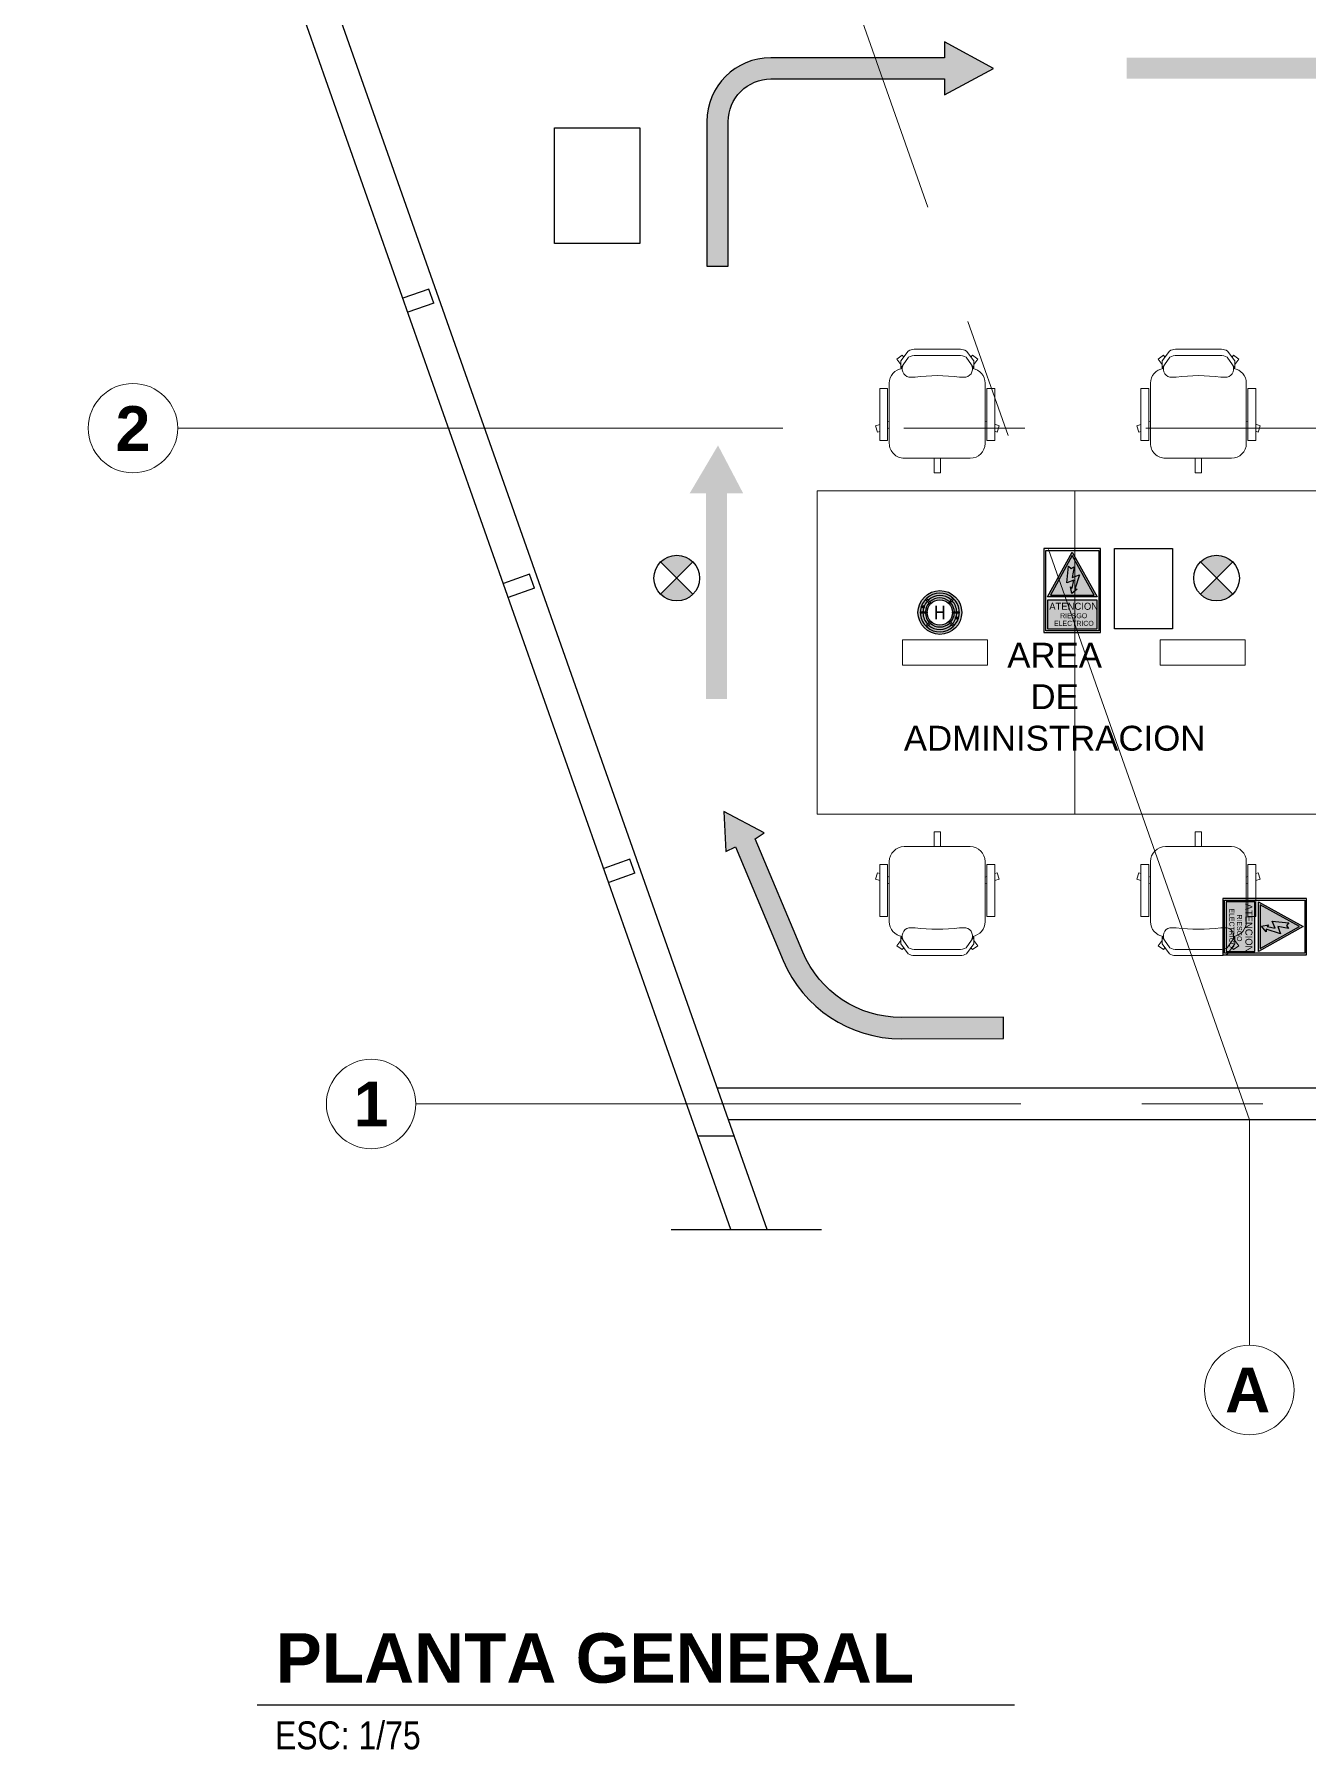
# Model space of a CAD drawing. Header units: millimetres. Extents: x 2107.8 to 2199.3, y 1778.1 to 1795.2.
# Drawn here: x 2171.7 to 2179.58, y 1778.06 to 1788.7 of the extents above; entities that cross this region are included whole.
import ezdxf
from ezdxf.enums import TextEntityAlignment as Align

# ---------------------------------------------------------------- set-up
doc = ezdxf.new("R2010")
doc.units = ezdxf.units.MM
doc.linetypes.add('CENTRO', pattern=[2, 1.25, -0.25, 0.25, -0.25])
doc.layers.get('0').update_dxf_attribs({"true_color": 0xf7f7f7})
for name, color, linetype in [('0-SIMBOLOS', 7, 'Continuous'), ('CASCO', 254, 'Continuous'), ('COTAS', 84, 'Continuous'), ('DETALLES', 8, 'Continuous'), ('DETECTORES', 1, 'Continuous'), ('LEYENDAS', 12, 'Continuous'), ('MARCO_FONDO_NEGRO', 7, 'Continuous'), ('Ruta de evacuacion 2', 10, 'Continuous'), ('SENÑAL_FONDO_AMIARILLO', 40, 'Continuous'), ('SEÑAL_FONDO_AUXI_NEGRO', 250, 'Continuous'), ('TABIQUES_General', 3, 'Continuous'), ('TET-TITULOS', 2, 'Continuous'), ('TEXTO', 4, 'Continuous')]:
    doc.layers.add(name, color=color, linetype=linetype)
for name, color, linetype, lineweight in [('AR_EJES', 8, 'CENTRO', 5), ('MOBILIARIOS', 7, 'Continuous', 5), ('TEXTURAS', 253, 'Continuous', 0)]:
    doc.layers.add(name, color=color, linetype=linetype, lineweight=lineweight)
doc.styles.add('Acotaciones', font='ARIALN.TTF')
doc.styles.add('Ambientes', font='swisseb.ttf', dxfattribs={"height": 0.15})
doc.styles.add('franklin gothic medium', font='framd.ttf')
doc.styles.add('Nombre Titulos 1-50', font='', dxfattribs={"height": 0.175})
doc.styles.add('STYLE3', font='', dxfattribs={"oblique": 15})
doc.styles.add('TEXTO-100', font='arial.ttf', dxfattribs={"height": 0.15})
doc.styles.get('Nombre Titulos 1-50').set_extended_font_data('Arial', bold=True)
doc.styles.get('STYLE3').set_extended_font_data('Technical')
picture_1 = doc.add_image_def('image3.png', size_in_pixel=(376, 512))
picture_2 = doc.add_image_def('image4.png', size_in_pixel=(334, 463))

# ---------------------------------------------------------------- blocks, each defined once
blk = doc.blocks.new('Silla')
at = {"color": 251, "lineweight": 0}
for p, q in [((0.3522922082935658, 0.2696146288398946), (0.3591667812214752, 0.2896521253844337)), ((0.3591667812214752, 0.2896521253844337), (0.3889413507431971, 0.2803537733674801)), ((0.3889413507431971, 0.2803537733674801), (0.3850010368266101, 0.2696146288398946)), ((0.007947072872632077, 0.1362314356425784), (0.05463612599934464, 0.1709767476454473)), ((0.04569566901763444, 0.1898384884470037), (0.02781475505421227, 0.1650204084449545)), ((0.02781475505421227, 0.1650204084449545), (0.03701898328227848, 0.1578663271226262)), ((0.0884111857080292, 0.1709767476454473), (0.03675521203592247, 0.1352387124424972)), ((0.07152365585368692, 0.1709767476454473), (0.04569566901763444, 0.1898384884470037)), ((0.05463612599934464, 0.1709767476454473), (0.0884111857080292, 0.1709767476454473)), ((0.0884111857080292, 0.1709767476454473), (0.0884111857080292, 0.1648726298137468)), ((0.3368358661437494, 0.224563626302583), (0.3394978036176273, 0.23232244470395)), ((0.371318111547664, 0.23232244470395), (0.368471313085772, 0.224563626302583)), ((0, 0.1084351860402855), (0, -0.1084351860402872)), ((0.02880813916329039, 0.1004934004396301), (0.02880813916329039, -0.1004934004396318)), ((0.1311267023984257, 0.1243187572415962), (0.1311267023984257, 0.1044642932399569)), ((0.5117613836706898, 0.01442070289618336), (0.5806150063241677, 0.01442070289618336)), ((0.5806150063241677, 0.01442070289618336), (0.5806150063241677, -0.0153340445359742)), ((0.5806150063241677, -0.0153340445359742), (0.5117613836706898, -0.0153340445359742)), ((0.007947072872632077, -0.1362314356425802), (0.05463612599934464, -0.1709767476454491)), ((0.02781475505421049, -0.1650204084449562), (0.03701898328227671, -0.1578663271226279)), ((0.0884111857080292, -0.1709767476454491), (0.03675521203592247, -0.135238712442499)), ((0.1311267023984257, -0.124318757241598), (0.1311267023984257, -0.1044642932399586)), ((0.04569566901763267, -0.1898384884470055), (0.02781475505421049, -0.1650204084449562)), ((0.07152365585368692, -0.1709767476454491), (0.04569566901763267, -0.1898384884470055)), ((0.05463612599934464, -0.1709767476454491), (0.0884111857080292, -0.1709767476454491)), ((0.0884111857080292, -0.1709767476454491), (0.0884111857080292, -0.1648726298137486)), ((0.3368358661437476, -0.2245636263025848), (0.3398111458228232, -0.2332357513805636)), ((0.3716532141248496, -0.2332357513805636), (0.368471313085772, -0.2245636263025848)), ((0.3526055504987617, -0.2705279355165082), (0.3591667812214734, -0.2896521253844373)), ((0.3591667812214734, -0.2896521253844373), (0.3889413507431954, -0.2803537733674837)), ((0.3889413507431954, -0.2803537733674837), (0.3853361394037957, -0.2705279355165082))]:
    blk.add_line(p, q, dxfattribs=at)
for points in [[(0.1835893457264817, 0.2696146288398946), (0.4278819627981747, 0.2696146288398946), (0.4278819627981747, 0.23232244470395), (0.1835893457264817, 0.23232244470395)], [(0.1835893457264817, -0.2705279355165082), (0.4278819627981747, -0.2705279355165082), (0.4278819627981747, -0.2332357513805636), (0.1835893457264817, -0.2332357513805636)]]:
    blk.add_lwpolyline(points, close=True, dxfattribs=at)
for points in [[(0.1593348746141956, -0.2254769329791948), (0.4417613836706877, -0.2254769329791966, 0.4142135623730951), (0.5117613836706898, -0.1554769329791963), (0.5117613836706898, 0.1545636263025827, 0.4142135623730951), (0.4417613836706895, 0.224563626302583), (0.1593348746141974, 0.2245636263025848, 0.3709585595162037), (0.09011990743452536, 0.16501773163575)], [(0.08998693781398792, -0.1650091762384793, 0.3747474662160911), (0.1593348746141956, -0.2254769329791948)]]:
    blk.add_lwpolyline(points, format="xyb", dxfattribs=at)
for centre, radius, start, end in [((0.09253507084278745, 0.1264432027279092), 0.03865006202776967, 356.8490830331255, 112.9184200418532), ((0.06401527343226654, 0.1051671079855332), 0.06409863935201597, 151.0115576026355, 177.0774996020913), ((0.0973969201973901, 0.1030870250293123), 0.06863780133611389, 152.0678677157019, 182.1655578537638), ((0.8655229833108464, -1.77635683940025e-15), 0.7417888419086114, 171.904265117554, 188.0957348824458), ((0.06401527343226654, -0.1051671079855332), 0.06409863935201597, 182.9225003979085, 208.9884423973643), ((0.0973969201973901, -0.1030870250293123), 0.06863780133611389, 177.8344421462359, 207.9321322842979), ((0.09253507084278745, -0.1264432027279092), 0.03865006202776967, 247.0815799581466, 3.150916966874229)]:
    blk.add_arc(centre, radius, start, end, dxfattribs=at)
blk = doc.blocks.new('A$C6C4666A7')
at = {"layer": 'SENÑAL_FONDO_AMIARILLO'}
h = blk.add_hatch(color=256, dxfattribs=at)
h.paths.add_polyline_path([(-0.07920348771722274, 0.2088037038631683), (-0.3162119726889614, -0.219300704064608), (-0.07920348771722274, -0.219300704064608), (0.1578049972495137, -0.219300704064608)])
h.paths.add_polyline_path([(-0.02424502921758176, -0.1554740849852578), (-0.08283717051835993, -0.2039335433026963), (-0.099964654616997, -0.1306763496064605), (-0.07879633592574464, -0.1433592235418928), (-0.06263298311705512, -0.05754560325613056), (-0.1394088981346613, -0.08884233671176389), (-0.1192047107329017, 0.09288062241307671), (-0.08990863647113656, 0.06764132188823169), (-0.05859214852443984, 0.08783276309702615), (-0.07980654638231499, -0.02927759048657208), (0, 0), (-0.05051047212009507, -0.1554740849852578)], flags=16)
blk.add_hatch(color=256, dxfattribs=at).paths.add_polyline_path([(0.1901578115071061, -0.2767688035959281), (-0.3485647869470085, -0.2767688035959281), (-0.3485647869470085, -0.5880808238690634), (0.1901578115071061, -0.5880808238690634)])
at = {"layer": 'SEÑAL_FONDO_AUXI_NEGRO'}
h = blk.add_hatch(color=256, dxfattribs=at)
h.paths.add_polyline_path([(-0.07920348771722274, 0.2466162171950828), (-0.3485647869470085, -0.2380698914201957), (-0.07920348771722274, -0.2380698914201957), (0.1901578115071061, -0.2380698914201957)])
h.paths.add_polyline_path([(0.1578049972495137, -0.219300704064608), (-0.07920348771722274, -0.219300704064608), (-0.3162119726889614, -0.219300704064608), (-0.07920348771722274, 0.2088037038631683)], flags=16)
h.paths.add_polyline_path([(-0.05051047212009507, -0.1554740849852578), (-0.02424502921758176, -0.1554740849852578), (-0.08283717051835993, -0.2039335433026963), (-0.099964654616997, -0.1306763496064605), (-0.07879633592574464, -0.1433592235418928), (-0.06263298311705512, -0.05754560325613056), (-0.1394088981346613, -0.08884233671176389), (-0.1192047107329017, 0.09288062241307671), (-0.08990863647113656, 0.06764132188823169), (-0.05859214852443984, 0.08783276309702615), (-0.07980654638231499, -0.02927759048657208), (0, 0)], flags=0)
at = {"layer": 'MARCO_FONDO_NEGRO'}
for points in [[(-0.3861031615447246, -0.6256191985803525), (0.2276961861048221, -0.6256191985803525), (0.2276961861048221, 0.2841545919063719), (-0.3861031615447246, 0.2841545919063719)], [(-0.3673339742431381, -0.6068500112246511), (-0.3673339742431381, 0.2653854045506705), (0.2089269988086926, 0.2653854045506705), (0.2089269988086926, -0.6068500112246511)]]:
    blk.add_lwpolyline(points, close=True, dxfattribs=at)
at = {"layer": 'SENÑAL_FONDO_AMIARILLO'}
for points in [[(-0.07920348771722274, -0.219300704064608), (0.1578049972495137, -0.219300704064608), (-0.07920348771722274, 0.2088037038631683), (-0.3162119726889614, -0.219300704064608)], [(-0.3485647869470085, -0.2767688035959281), (-0.3485647869470085, -0.5880808238690634), (0.1901578115071061, -0.5880808238690634), (0.1901578115071061, -0.2767688035959281)]]:
    blk.add_lwpolyline(points, close=True, dxfattribs=at)
blk.add_lwpolyline([(-0.07879633592574464, -0.1433592235418928), (-0.06263298311705512, -0.05754560325613056), (-0.1394088981346613, -0.08884233671176389), (-0.1192047107329017, 0.09288062241307671), (-0.08990863647113656, 0.06764132188823169), (-0.05859214852443984, 0.08783276309702615), (-0.07980654638231499, -0.02927759048657208), (0, 0), (-0.05051047212009507, -0.1554740849852578), (-0.02424502921758176, -0.1554740849852578), (-0.08283717051835993, -0.2039335433026963), (-0.099964654616997, -0.1306763496064605), (-0.07879633592574464, -0.1433592235418928)], dxfattribs=at)
at = {"layer": 'SEÑAL_FONDO_AUXI_NEGRO'}
for points in [[(-0.07920348771722274, -0.2380698914201957), (-0.3485647869470085, -0.2380698914201957), (-0.07920348771722274, 0.2466162171950828), (0.1901578115071061, -0.2380698914201957)], [(-0.07920348771722274, -0.219300704064608), (0.1578049972495137, -0.219300704064608), (-0.07920348771722274, 0.2088037038631683), (-0.3162119726889614, -0.219300704064608)]]:
    blk.add_lwpolyline(points, close=True, dxfattribs=at)
blk.add_lwpolyline([(-0.07879633592574464, -0.1433592235418928), (-0.06263298311705512, -0.05754560325613056), (-0.1394088981346613, -0.08884233671176389), (-0.1192047107329017, 0.09288062241307671), (-0.08990863647113656, 0.06764132188823169), (-0.05859214852443984, 0.08783276309702615), (-0.07980654638231499, -0.02927759048657208), (0, 0), (-0.05051047212009507, -0.1554740849852578), (-0.02424502921758176, -0.1554740849852578), (-0.08283717051835993, -0.2039335433026963), (-0.099964654616997, -0.1306763496064605), (-0.07879633592574464, -0.1433592235418928)], dxfattribs=at)
at = {"layer": 'SEÑAL_FONDO_AUXI_NEGRO', "style": 'franklin gothic medium'}
for s, height, p in [('ATENCION', 0.07660428377942519, (-0.3281848419856033, -0.3799350683160583)), ('ELECTRICO', 0.05458055219284047, (-0.2772018675145773, -0.5543467629744327)), ('RIESGO', 0.05458055219284047, (-0.2103514654918399, -0.4715644798727681))]:
    blk.add_text(s, height=height, dxfattribs=at).set_placement(p)
blk = doc.blocks.new('luz')
at = {"layer": 'COTAS'}
h = blk.add_hatch(color=10, dxfattribs=at)
h.dxf.hatch_style = 1
h.paths.add_polyline_path([(-0.2688888893237958, 0, 1), (0.2688888893237958, 0, 1)])
h.paths.add_polyline_path([(0.1562792681744227, 0, -1), (-0.1562792681744227, 0, -1)], flags=16)
at = {"layer": 'DETECTORES'}
for points in [[(-0.1935152550754737, 0.06984222940490105, 1), (-0.221331131197033, 0.06984222940490105, 1)], [(0.2188550779293579, -0.06821453223167573, 1), (0.1910392018078924, -0.06821453223167573, 1)]]:
    blk.add_hatch(color=7, dxfattribs=at).paths.add_polyline_path(points)
at = {"layer": 'DETECTORES', "color": 7}
for points in [[(-0.1560984347704575, 0.008440139098919991), (-0.1560984347704575, -0.007152016013608841), (-0.238664538908482, -0.007152016013608841), (-0.238664538908482, 0.008440139098919991)], [(-0.1061173303236516, 0.1148376287330124), (-0.1170278473593399, 0.103698691662018), (-0.1760125503428128, 0.1614738278932706), (-0.1651020333071088, 0.172612764964046)], [(0.1608445160594883, 0.1755345545069658), (0.1720105217632721, 0.1646517415581926), (0.114382088697802, 0.1055237003681441), (0.1032160829942527, 0.1164065133167768)], [(0.2384989232867184, 0.007661789503400451), (0.2384989232867184, -0.00793036560915962), (0.1559328191484596, -0.00793036560915962), (0.1559328191484596, 0.007661789503400451)], [(-0.1149601851199847, -0.1067772079331164), (-0.1037941794162635, -0.1176600208820929), (-0.1614226124815147, -0.1767880620719225), (-0.1725886181852516, -0.1659052491234931)], [(0.1755084299120555, -0.1616675169271545), (0.1645979128765234, -0.172806453997758), (0.105613209892816, -0.1150313177671151), (0.1165237269283011, -0.1038923806956674)]]:
    blk.add_lwpolyline(points, close=True, dxfattribs=at)
for centre, radius in [((0, 0), 0.2688888893238026), ((-0.2074231931361282, 0.06984222940490105), 0.01390793806077544), ((0, 0), 0.1562792681744205), ((0.2049471398687501, -0.06821453223167573), 0.01390793806077544)]:
    blk.add_circle(centre, radius, dxfattribs=at)
for centre, radius, start, end in [((-0.00084553672375161, 0.00209789986073613), 0.2367541597875356, 47.05330658924931, 133.9081734608249), ((-0.00063661115884201, 0.0001309609557168), 0.2382189895556321, 137.393220406194, 178.1143671268221), ((-0.00138750404336885, 0.00030443945291408), 0.2065358422730363, 164.964991987228, 177.5710235206072), ((-0.2049070682645009, 0.06869398883637962), 0.01512321995814058, 285.2548338532789, 37.02475340084997), ((-0.00138750404336885, 0.00030443945291408), 0.2065358422730363, 137.6093977063694, 157.9621583701972), ((-0.002385540879350861, 0.00055364477975532), 0.1759233702681132, 137.736943217992, 176.885669454437), ((0.0002935474641460901, 0.00119885263992505), 0.2067396330327424, 47.75498827084421, 133.7078892969141), ((-4.847721115765001e-05, -0.00012811095504471), 0.1784639100003687, 48.35472588143311, 132.8737242766153), ((-0.0009867933256160102, -0.00021368536665707), 0.1793303605237932, 2.268104740837444, 42.95647249740734), ((-0.00160253169346589, -0.00034826413632626), 0.2095500643086055, 2.278734291323973, 43.08753706140018), ((0.0091853514564207, 0.00268382125411785), 0.2293485776382641, 1.386830291672831, 44.80365547846862), ((0.00046449857126167, 0.00030555121069396), 0.239406816463293, 181.8377137287206, 223.5098015433011), ((0, 0), 0.2079351468709109, 181.9509740403426, 223.5267009652238), ((0, 0), 0.1783359688926996, 182.2823002068305, 223.0711029886775), ((-0.0003221487365763701, 0.00078824140753116), 0.2396540604050151, 227.8766920752205, 313.2869484955909), ((-0.00032828523538624, -0.0008630432367326002), 0.2070735407678066, 228.0529878875261, 313.4071335122901), ((-0.00021571591410633, -0.0005633476430034201), 0.1777723520969588, 228.1315061997916, 313.2045707169937), ((0.0047707572630245, -0.0033242482761224), 0.172659205999516, 317.7597419750885, 358.5415285106272), ((5.648381915506001e-05, -0.0006481022886290701), 0.2076372113525503, 317.8995396427918, 337.8599258518748), ((0.00091946660304818, -0.00019292214110609), 0.2379341341394334, 317.249524830949, 358.0844895019156), ((0.2040504039830353, -0.06764219138032103), 0.01592917936820177, 100.1125110652941, 224.2549555283045), ((5.648381915506001e-05, -0.0006481022886290701), 0.2076372113525503, 345.6925431651487, 358.0485119082606)]:
    blk.add_arc(centre, radius, start, end, dxfattribs=at)
at = {"layer": 'CASCO', "color": 7, "style": 'STYLE3'}
blk.add_text('H', height=0.1686855202997558, dxfattribs=at).set_placement((-7.75635609496e-06, -2.049775306293e-05), align=Align.MIDDLE)
blk = doc.blocks.new('sprinkler_ter')
at = {"layer": 'LEYENDAS'}
h = blk.add_hatch(color=10, dxfattribs=at)
h.paths.add_polyline_path([(0.1414213563451483, 0.1414213563452904, 0.4142135623731101), (-0.1414213563454609, 0.1414213563452904), (0, 9.049472282640636e-11)])
h.paths.add_polyline_path([(0, 9.049472282640636e-11), (-0.1414213564365241, -0.1414213562543409, 0.4142135627498352), (0.1414213564362115, -0.1414213562543409)])
at = {"layer": 'LEYENDAS', "color": 10}
for p, q in [((-0.1414213563464557, 0.1414213563461999), (0.1414213563461431, -0.141421356164301)), ((0.1414213563461431, 0.1414213563461999), (-0.1414213563464557, -0.141421356164301))]:
    blk.add_line(p, q, dxfattribs=at)
blk.add_circle((0, 0), 0.2000000001525446, dxfattribs=at)

msp = doc.modelspace()

# ---------------------------------------------------------------- hatches: boundary and pattern name
h = msp.add_hatch(color=1)
h.dxf.hatch_style = 1
edge = h.paths.add_edge_path()
edge.add_arc((2176.26011776615, 1788.154453522277), 0.3959833079829878, 89.99999999993419, 179.9999999999342)
edge.add_line((2175.864134458167, 1788.154453522278), (2175.864134458167, 1787.257007434848))
edge.add_line((2175.864134458167, 1787.257007434848), (2175.99612889416, 1787.257007434848))
edge.add_line((2175.99612889416, 1787.257007434848), (2175.99612889416, 1788.154453522278))
edge.add_arc((2176.26011776615, 1788.154453522277), 0.2639888719891132, 89.99999999980258, 179.999999999852, ccw=False)
edge.add_line((2176.26011776615, 1788.418442394266), (2177.335694475712, 1788.418442394266))
edge.add_line((2177.335694475712, 1788.418442394266), (2177.335694475712, 1788.319446567271))
edge.add_line((2177.335694475712, 1788.319446567271), (2177.639281678499, 1788.484439612263))
edge.add_line((2177.639281678499, 1788.484439612263), (2177.335694475712, 1788.649432657256))
edge.add_line((2177.335694475712, 1788.649432657256), (2177.335694475712, 1788.55043683026))
edge.add_line((2177.335694475712, 1788.55043683026), (2176.26011776615, 1788.55043683026))
at = {"layer": 'Ruta de evacuacion 2', "ltscale": 0.5}
h = msp.add_hatch(color=1, dxfattribs=at)
h.dxf.hatch_style = 1
h.paths.add_polyline_path([(2179.903564936691, 1788.550569728362), (2179.347812266545, 1788.550569728362), (2179.347785896814, 1788.419895236728), (2179.903564936691, 1788.419895236728)])
h.paths.add_polyline_path([(2179.347812266545, 1788.550569728362), (2178.464962247786, 1788.550569728356), (2178.464962247786, 1788.419895236722), (2179.347785896814, 1788.419895236728)])
h.paths.add_polyline_path([(2180.27074300401, 1788.651545471898), (2180.27074300401, 1788.550569728362), (2179.903564936691, 1788.550569728362), (2179.903564936691, 1788.419895236728), (2180.27074300401, 1788.419895236728), (2180.27074300401, 1788.318919493193), (2180.568904403873, 1788.475249727125)])
h = msp.add_hatch(color=1, dxfattribs=at)
h.dxf.hatch_style = 1
h.paths.add_polyline_path([(2175.857590440604, 1785.480928368216), (2175.857590440604, 1784.92517569807), (2175.988264932238, 1784.92514932834), (2175.988264932238, 1785.480928368216)])
h.paths.add_polyline_path([(2175.857590440604, 1784.92517569807), (2175.85759044061, 1784.573230991778), (2175.988264932244, 1784.573143157492), (2175.988264932238, 1784.92514932834)])
h.paths.add_polyline_path([(2175.756614697068, 1785.848106435535), (2175.857590440604, 1785.848106435535), (2175.857590440604, 1785.480928368216), (2175.988264932238, 1785.480928368216), (2175.988264932238, 1785.848106435535), (2176.089240675773, 1785.848106435535), (2175.932910441841, 1786.146267835398)])
h = msp.add_hatch(color=1, dxfattribs=at)
h.dxf.hatch_style = 1
edge = h.paths.add_edge_path()
edge.add_line((2177.068347729676, 1782.598788869399), (2177.701708861098, 1782.599724071352))
edge.add_line((2177.701708861098, 1782.599724071352), (2177.701903759891, 1782.467729779248))
edge.add_line((2177.701903759891, 1782.467729779248), (2177.068542628469, 1782.466794577296))
edge.add_arc((2177.067373235715, 1783.258760329916), 0.7919666159652878, 202.7669945013347, 270.08460115923504, ccw=False)
edge.add_line((2176.337111725489, 1782.952281541925), (2176.041767828459, 1783.656011420572))
edge.add_line((2176.041767828459, 1783.656011420572), (2175.981806372572, 1783.628438669688))
edge.add_line((2175.981806372572, 1783.628438669688), (2175.968814136546, 1783.876419081342))
edge.add_line((2175.968814136546, 1783.876419081342), (2176.21866095795, 1783.743291809484))
edge.add_line((2176.218660957951, 1783.743291809484), (2176.163478080164, 1783.70709121857))
edge.add_line((2176.163478080163, 1783.70709121857), (2176.458821977194, 1783.003361339925))
edge.add_arc((2177.067373235715, 1783.258760329916), 0.6599721799707976, 202.7669945012352, 270.0846011591569)

# ---------------------------------------------------------------- linework, layer by layer
at = {"color": 7}
for p, q in [((2176.013273506225, 1781.284453202411), (2171.695923040334, 1793.544478443298)), ((2176.23717677222, 1781.284453202411), (2171.919826306329, 1793.544478443298)), ((2174.141707560954, 1787.115762689135), (2173.979857019846, 1787.058767251089)), ((2174.17239741221, 1787.028612397768), (2174.141707560955, 1787.115762689135)), ((2174.17239741221, 1787.028612397768), (2174.010546871102, 1786.971616959723)), ((2174.764273114998, 1785.347856778556), (2174.60242257389, 1785.29086134051)), ((2174.794962966254, 1785.260706487189), (2174.764273114999, 1785.347856778555)), ((2174.794962966254, 1785.260706487189), (2174.633112425146, 1785.203711049142)), ((2175.386838669042, 1783.579950867976), (2175.224988127933, 1783.522955429929)), ((2175.417528520298, 1783.492800576609), (2175.386838669043, 1783.579950867976)), ((2175.417528520298, 1783.492800576609), (2175.255677979189, 1783.435805138563)), ((2179.637422858838, 1782.161348874634), (2175.928379207401, 1782.161348874634)), ((2176.033601554563, 1781.862547875663), (2175.809698288567, 1781.862547875663)), ((2184.679610313815, 1781.963357220642), (2175.998101686988, 1781.963357220643)), ((2175.641519932425, 1781.284453202411), (2176.574011920287, 1781.284453202411))]:
    msp.add_line(p, q, dxfattribs=at)
at = {"color": 1, "elevation": -6.830075616588407e-07}
msp.add_lwpolyline([(2176.26011776615, 1788.55043683026, 0.414213562373095), (2175.864134458167, 1788.154453522278), (2175.864134458167, 1787.257007434848), (2175.99612889416, 1787.257007434848), (2175.99612889416, 1788.154453522278, -0.414213562373095), (2176.26011776615, 1788.418442394266), (2177.335694475712, 1788.418442394266), (2177.335694475712, 1788.319446567271), (2177.639281678499, 1788.484439612263), (2177.335694475712, 1788.649432657256), (2177.335694475712, 1788.55043683026)], format="xyb", close=True, dxfattribs=at)
at = {"layer": 'AR_EJES', "ltscale": 3}
for p, q in [((2179.22568998163, 1781.963357220642), (2174.837379336937, 1794.424888822913)), ((2172.584270201628, 1786.253176390454), (2187.57524821788, 1786.253176390454)), ((2174.060062686234, 1782.062353047638), (2187.57524821788, 1782.062353047638)), ((2179.22568998163, 1781.963357220642), (2179.22568998163, 1780.565759126719))]:
    msp.add_line(p, q, dxfattribs=at)
at = {"layer": 'AR_EJES', "linetype": 'Continuous'}
for centre in [(2172.30708188604, 1786.253176390454), (2173.782874370647, 1782.062353047638), (2179.22568998163, 1780.288570811131)]:
    msp.add_circle(centre, 0.2771883155878063, dxfattribs=at)
at = {"layer": 'DETALLES', "color": 7}
msp.add_line((2173.077404425191, 1778.336915717319), (2177.769344740156, 1778.336915717319), dxfattribs=at)
at = {"layer": 'MOBILIARIOS', "lineweight": 5}
msp.add_line((2178.144459444788, 1785.86553102678), (2178.144459444788, 1783.859215599669), dxfattribs=at)
msp.add_lwpolyline([(2176.547326769258, 1783.859215599669), (2176.547326769258, 1785.86553102678), (2179.741592120318, 1785.86553102678), (2179.741592120318, 1783.859215599669), (2176.547326769258, 1783.859215599669)], dxfattribs=at)
at = {"layer": 'Ruta de evacuacion 2', "color": 1, "ltscale": 0.5, "elevation": -6.830075616610734e-07}
msp.add_lwpolyline([(2177.068542628469, 1782.466794577296), (2177.70190375989, 1782.467729779248), (2177.701708861097, 1782.599724071352), (2177.068347729674, 1782.598788869399, -0.3024778194245943), (2176.458821977193, 1783.003361339925), (2176.163478080162, 1783.70709121857), (2176.218660957949, 1783.743291809484), (2175.968814136545, 1783.876419081342), (2175.981806372571, 1783.628438669688), (2176.041767828458, 1783.656011420572), (2176.337111725489, 1782.952281541926, 0.3024778194245943)], format="xyb", close=True, dxfattribs=at)
at = {"layer": 'TEXTURAS', "lineweight": 5}
for points in [[(2177.075304513236, 1784.941569974821), (2177.603282257212, 1784.941569974821), (2177.603282257212, 1784.783176651628), (2177.075304513236, 1784.783176651628), (2177.075304513236, 1784.941569974821)], [(2178.672437188765, 1784.941569974821), (2179.200414932742, 1784.941569974821), (2179.200414932742, 1784.783176651628), (2178.672437188765, 1784.783176651628), (2178.672437188765, 1784.941569974821)]]:
    msp.add_lwpolyline(points, dxfattribs=at)

# ---------------------------------------------------------------- block references
at = {"layer": '0-SIMBOLOS', "color": 7}
for name, p, xscale, yscale, zscale in [('A$C6C4666A7', (2178.173299100573, 1785.343785626442), 0.570963892728491, 0.570963892728491, 0.570963892728491), ('luz', (2177.307591546674, 1785.110220711334), 0.5046283325276146, 0.5046283325276146, 0.5046283325276146)]:
    msp.add_blockref(name, p, dxfattribs=dict(at, xscale=xscale, yscale=yscale, zscale=zscale))
at = {"layer": '0-SIMBOLOS', "color": 0, "xscale": 0.7080881973140728, "yscale": 0.7080881973140728, "zscale": 0.7080881973140728}
for p in [(2175.67741077167, 1785.323255405595), (2179.022337619154, 1785.323255405595)]:
    msp.add_blockref('sprinkler_ter', p, dxfattribs=at)
at = {"layer": '0-SIMBOLOS', "color": 7, "xscale": 0.570963892728491, "yscale": 0.570963892728491, "zscale": 0.570963892728491, "rotation": 270}
msp.add_blockref('A$C6C4666A7', (2179.418060931032, 1783.117038669352), dxfattribs=at)
at = {"layer": 'MOBILIARIOS', "color": 7, "extrusion": (0, 0, -1), "yscale": 1.319944359941935, "zscale": -1.319944359941935, "rotation": 90}
for p, xscale in [((-2177.291987987831, 1786.742134768253), -1.319944359941935), ((-2178.910380239612, 1786.742134768253), -1.319944359941935), ((-2177.291987987831, 1782.982611858196), 1.319944359941935), ((-2178.910380239612, 1782.982611858196), 1.319944359941935)]:
    msp.add_blockref('Silla', p, dxfattribs=dict(at, xscale=xscale))

# ---------------------------------------------------------------- texts
at = {"layer": 'AR_EJES', "linetype": 'Continuous', "style": 'Nombre Titulos 1-50', "text_generation_flag": 6}
for s, p in [('2', (2172.30715826802, 1786.253183398605)), ('1', (2173.782950752626, 1782.062360055788)), ('A', (2179.215129863662, 1780.288570811219))]:
    msp.add_text(s, height=0.2771883155878543, rotation=180, dxfattribs=at).set_placement(p, align=Align.MIDDLE)
at = {"layer": 'TET-TITULOS', "color": 7, "insert": (2177.653291053498, 1784.922392829143), "char_height": 0.154369353138678, "attachment_point": 1, "style": 'TEXTO-100'}
msp.add_mtext_dynamic_manual_height_columns('\\pxqc;AREA DE\\PADMINISTRACION', width=0.7311840535662668, gutter_width=0.25, heights=[0], dxfattribs=at)
at = {"layer": 'TEXTO', "color": 7}
for s, height, style, p in [('PLANTA GENERAL', 0.3071560419906246, 'Ambientes', (2173.191442019043, 1778.473429513759)), ('ESC: 1/75', 0.173031236988052, 'Acotaciones', (2173.186883274528, 1778.060658958042))]:
    msp.add_text(s, height=height, dxfattribs=dict(at, style=style)).set_placement(p)

# ---------------------------------------------------------------- pictures from other files: only their frames are drawn
at = {"layer": 'TABIQUES_General', "color": 7}
image = msp.add_image(picture_1, insert=(2174.92048203775, 1787.397421522874), size_in_units=(0.5272623814553268, 0.7179743066625726), dxfattribs=at)
image.dxf.flags = 7
image = msp.add_image(picture_2, insert=(2178.389394198202, 1785.008667500997), size_in_units=(0.3591164769954871, 0.49781715224224654), dxfattribs=at)
image.dxf.flags = 7

doc.saveas('drawing.dxf')
